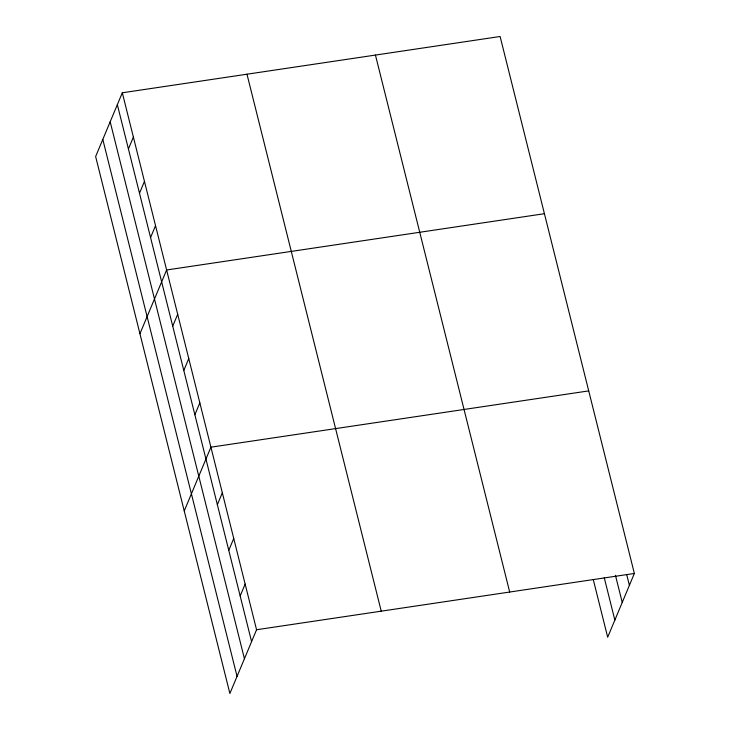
<?xml version="1.0" encoding="UTF-8"?>
<svg xmlns="http://www.w3.org/2000/svg" width="730" height="730" viewBox="0 0 730 730"><rect width="100%" height="100%" fill="white"/><g stroke="black" fill="none" stroke-linecap="round" stroke-linejoin="round"><path stroke-width="1.09" d="M122.311 92.783L95.639 156.539L229.886 693.5L256.559 629.744L122.311 92.783L500.114 36.5L634.361 573.461L607.688 637.217L593.289 579.62M128.416 148.957L133.389 137.085M139.494 193.258L144.458 181.387M150.572 237.551L155.536 225.679M139.941 333.738L166.613 269.981L544.416 213.698M172.718 326.155L177.691 314.283M183.796 370.457L188.76 358.576M194.874 414.749L199.838 402.878M184.243 510.936L210.915 447.18L588.718 390.897M217.357 504.695L222.321 492.823M228.764 550.338L233.737 538.457M240.179 595.972L245.143 584.1M256.559 629.744L634.361 573.461M626.678 574.464L629.388 585.332M615.436 575.286L622.234 602.451M604.258 577.713L614.852 620.098M375.439 55.069L509.686 592.03M246.986 74.214L381.233 611.174M117.347 104.655L251.585 641.615M110.184 121.782L244.422 658.743M102.802 139.421L237.049 676.381"/></g></svg>
